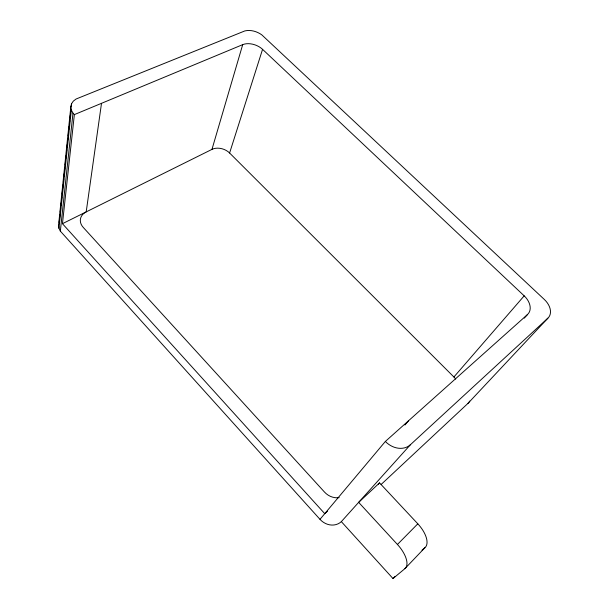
<?xml version="1.0" encoding="UTF-8"?>
<svg xmlns="http://www.w3.org/2000/svg" width="609" height="609" viewBox="0 0 609 609"><rect width="100%" height="100%" fill="white"/><g stroke="black" fill="none" stroke-linecap="round" stroke-linejoin="round"><path stroke-width="0.91" d="M381.105 484.498L468.001 403.348L547.887 318.18A16.344 11.259 38.8 0 0 544.355 299.491L261.786 34.85C256.952 31.394 250.71 29.582 244.826 30.93L76.117 99.001L73.316 101.132L71.512 103.812L70.827 106.849L58.54 225.3L58.944 228.276L60.344 231.138L319.991 519.34A16.001 14.114 48.2 0 0 341.337 521.631L393.003 578.55L404.932 568.631L424.884 547.735A22.32 10.893 46.9 0 0 417.812 523.816L379.559 482.891L358.655 502.349L397.433 544.469A22.807 10.574 47.4 0 1 404.932 568.631M59.157 222.414L59.347 220.527M59.644 217.702L59.941 214.878M60.23 212.054L60.626 208.293M60.915 205.469L61.212 202.645M61.509 199.821L61.798 196.996M62.095 194.172L62.392 191.348M62.681 188.524L63.077 184.763M63.374 181.939L63.663 179.115M63.96 176.29L64.249 173.466M64.546 170.642L64.843 167.818M65.133 164.993L65.429 162.169M65.825 158.409L66.115 155.584M66.411 152.76L66.708 149.936M66.998 147.112L67.294 144.287M67.683 140.519L67.881 138.639M68.178 135.815L68.467 132.99M68.863 129.222L69.16 126.398M69.449 123.581L69.746 120.757M70.043 117.933L70.332 115.109M70.728 111.34L70.918 109.46M71.215 106.636L71.512 103.812M58.944 228.276L71.337 110.046L70.827 106.849M60.344 231.138L72.989 113.167L71.337 110.046M327.551 511.126L324.749 513.676L62.453 223.693L74.359 114.606L72.989 113.167M101.505 103.324L86.196 211.894A14.662 11.122 10 0 0 83.235 227.393L324.498 492.057A15.925 13.878 44.5 0 0 339.16 497.637M62.453 223.693L211.962 149.38L242.702 44.647A14.692 9.356 20.3 0 1 262.563 49.337L524.182 295.845A16.39 11.434 38 0 1 527.432 314.594L524.265 318.126M455.692 379.08A14.22 10.954 40.4 0 0 453.903 376.994L229.601 153.004L262.563 49.337M319.991 519.34L385.368 441.441L527.432 314.594M404.932 425.013L408.631 420.674M453.903 376.994L524.182 295.845M341.337 521.631L410.397 444.737L547.887 318.18M378.326 484.262L379.559 482.891M393.003 578.55L394.967 576.495M397.433 544.469L417.812 523.816M422.007 550.155L424.884 547.735M74.359 114.606L242.702 44.647M469.706 401.11A14.015 10.749 41.5 0 1 468.001 403.348M410.397 444.737A19.069 15.56 42.1 0 1 385.368 441.441M211.962 149.38A12.911 9.196 18.9 0 1 229.601 153.004"/></g></svg>
